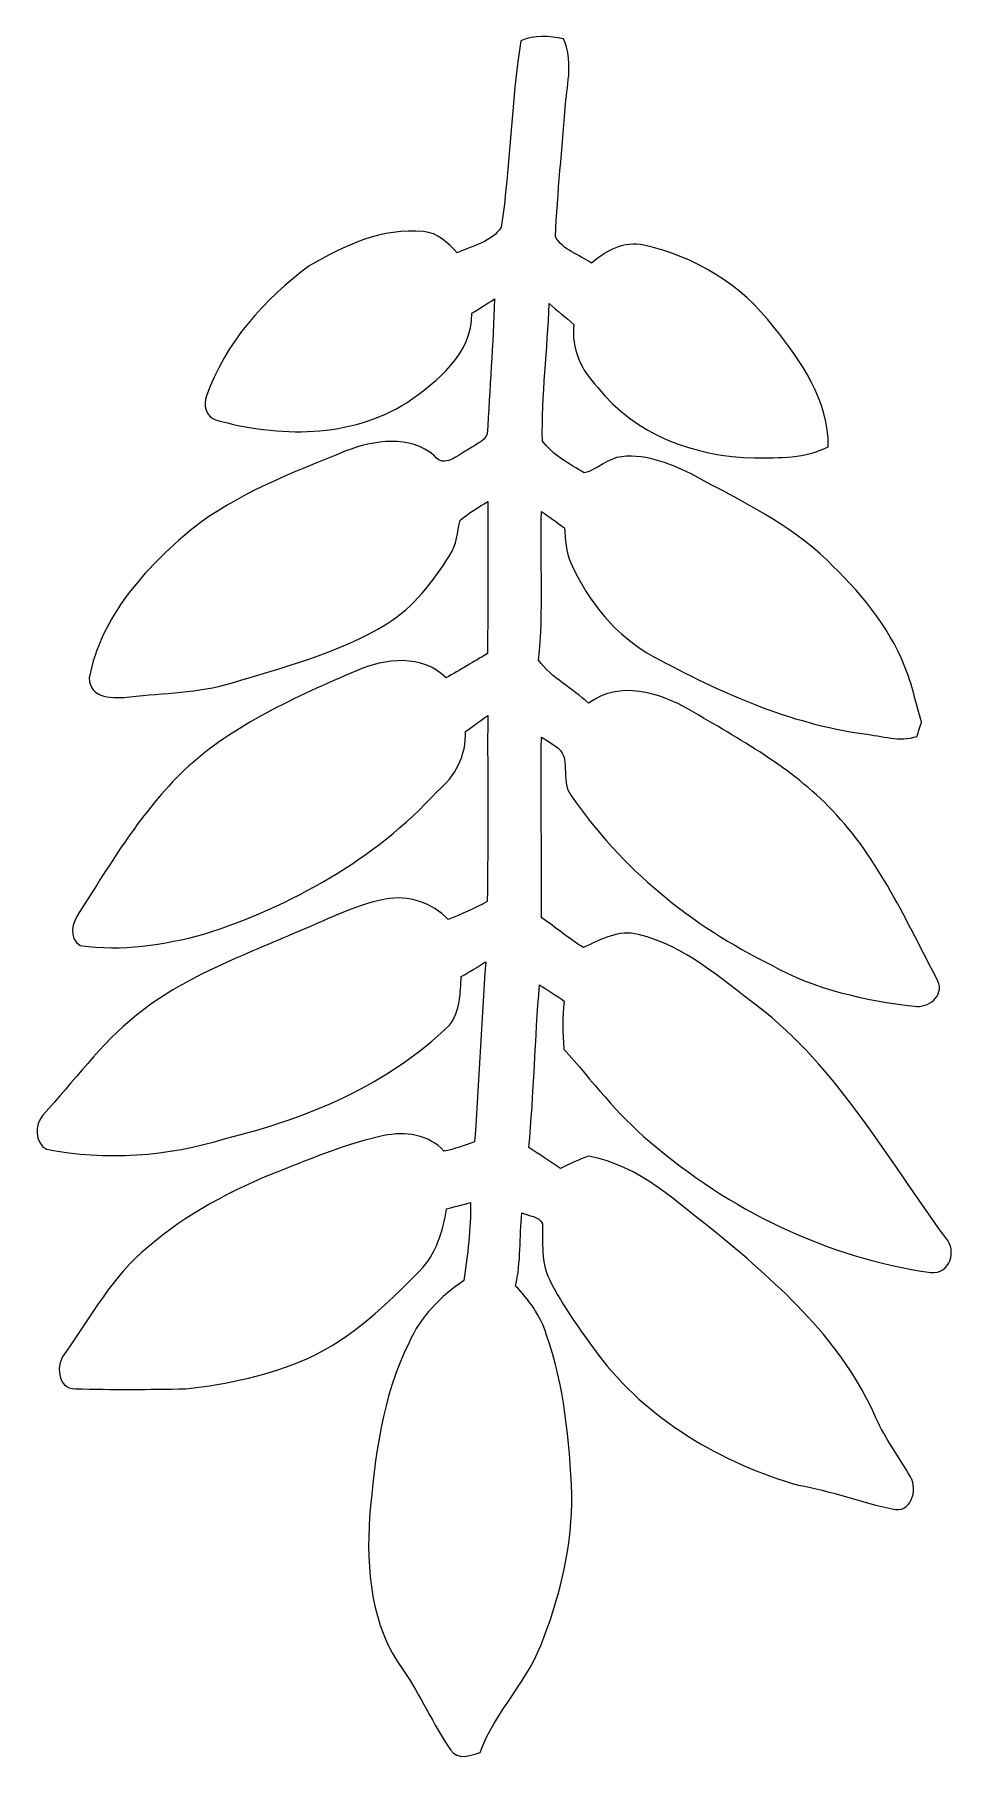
# Model space of a CAD drawing. Header units: centimetres. Extents: x -11.4 to 11.6, y -12.6 to 12.7.
# Drawn here: x -11.34 to -5.44, y -12.28 to -1.25 of the extents above; entities that cross this region are included whole.
import ezdxf

# ---------------------------------------------------------------- set-up
doc = ezdxf.new("R2010")
doc.units = ezdxf.units.CM
doc.header["$MEASUREMENT"] = 0
doc.layers.add('Camada 1', color=7, linetype='Continuous')

msp = doc.modelspace()

# ---------------------------------------------------------------- linework, layer by layer
at = {"layer": 'Camada 1', "color": 156}
msp.add_open_spline([(-8.23066, -1.29575), (-8.14352, -1.25448), (-8.04862, -1.26293), (-7.9569, -1.28305), (-7.9569, -1.28305), (-7.89622, -1.41498), (-7.93009, -1.56104), (-7.94455, -1.69898), (-7.94455, -1.69898), (-7.96607, -1.9812), (-7.99465, -2.26342), (-8.00911, -2.54565), (-8.00911, -2.54565), (-7.96148, -2.63102), (-7.85495, -2.66135), (-7.77733, -2.71426), (-7.77733, -2.71426), (-7.68526, -2.6363), (-7.56813, -2.57033), (-7.44326, -2.60032), (-7.44326, -2.60032), (-7.11941, -2.67158), (-6.81496, -2.85362), (-6.61528, -3.12103), (-6.61528, -3.12103), (-6.43714, -3.33728), (-6.26075, -3.59657), (-6.26533, -3.88725), (-6.26533, -3.88725), (-6.41068, -3.96239), (-6.57789, -3.95817), (-6.73734, -3.95746), (-6.73734, -3.95746), (-7.11376, -3.95357), (-7.50288, -3.81), (-7.73923, -3.5059), (-7.73923, -3.5059), (-7.84506, -3.40042), (-7.90821, -3.25861), (-7.89128, -3.1069), (-7.89128, -3.1069), (-7.94314, -3.06175), (-7.99605, -3.0173), (-8.04897, -2.9732), (-8.04897, -2.9732), (-8.05885, -3.26602), (-8.09766, -3.55811), (-8.09201, -3.85092), (-8.09201, -3.85092), (-8.02604, -3.9377), (-7.91986, -3.99837), (-7.82496, -4.05306), (-7.82496, -4.05306), (-7.73994, -4.03718), (-7.67503, -3.95851), (-7.58437, -3.95076), (-7.58437, -3.95076), (-7.41927, -3.93242), (-7.25874, -4.00156), (-7.11446, -4.07492), (-7.11446, -4.07492), (-6.82201, -4.23298), (-6.51581, -4.38009), (-6.27274, -4.61256), (-6.27274, -4.61256), (-6.06953, -4.80518), (-5.88291, -5.02567), (-5.77708, -5.28778), (-5.77708, -5.28778), (-5.72947, -5.40278), (-5.70583, -5.52591), (-5.66914, -5.64444), (-5.66914, -5.64444), (-5.67619, -5.66773), (-5.69066, -5.71358), (-5.6977, -5.73687), (-5.6977, -5.73687), (-5.80884, -5.77497), (-5.92349, -5.73369), (-6.03496, -5.72099), (-6.03496, -5.72099), (-6.51228, -5.65608), (-6.95924, -5.45677), (-7.3787, -5.22817), (-7.3787, -5.22817), (-7.62141, -5.09975), (-7.7985, -4.8761), (-7.90963, -4.62915), (-7.90963, -4.62915), (-7.94032, -4.55824), (-7.94702, -4.48098), (-7.95125, -4.40513), (-7.95125, -4.40513), (-7.99994, -4.36986), (-8.04862, -4.33458), (-8.09766, -4.30001), (-8.09766, -4.30001), (-8.10824, -4.61644), (-8.08178, -4.93465), (-8.11636, -5.25003), (-8.11636, -5.25003), (-8.0331, -5.36397), (-7.90046, -5.43102), (-7.79673, -5.52555), (-7.79673, -5.52555), (-7.6013, -5.37845), (-7.34447, -5.45677), (-7.15256, -5.56682), (-7.15256, -5.56682), (-6.8326, -5.75522), (-6.49922, -5.93583), (-6.24063, -6.20747), (-6.24063, -6.20747), (-5.94077, -6.52039), (-5.76403, -6.92185), (-5.56401, -7.30003), (-5.56401, -7.30003), (-5.52238, -7.39563), (-5.62645, -7.47394), (-5.71465, -7.46054), (-5.71465, -7.46054), (-6.03074, -7.4228), (-6.34965, -7.35541), (-6.62905, -7.19632), (-6.62905, -7.19632), (-7.13739, -6.94831), (-7.59001, -6.58035), (-7.90963, -6.11187), (-7.90963, -6.11187), (-7.98336, -6.0198), (-7.89798, -5.86246), (-8.00911, -5.79895), (-8.00911, -5.79895), (-8.03839, -5.77885), (-8.06802, -5.76014), (-8.09837, -5.74216), (-8.09837, -5.74216), (-8.10224, -6.12668), (-8.09589, -6.51121), (-8.0973, -6.89575), (-8.0973, -6.89575), (-8.00629, -6.95642), (-7.92374, -7.02944), (-7.82954, -7.08483), (-7.82954, -7.08483), (-7.71806, -7.03686), (-7.60306, -6.9677), (-7.47676, -7.00334), (-7.47676, -7.00334), (-7.18326, -7.07248), (-6.95325, -7.28345), (-6.71759, -7.45912), (-6.71759, -7.45912), (-6.20501, -7.85318), (-5.89173, -8.42963), (-5.5139, -8.94045), (-5.5139, -8.94045), (-5.43913, -9.02158), (-5.48852, -9.17434), (-5.60987, -9.16128), (-5.60987, -9.16128), (-6.27308, -9.06673), (-6.90104, -8.76087), (-7.40657, -8.3245), (-7.40657, -8.3245), (-7.61471, -8.15233), (-7.77592, -7.93467), (-7.95408, -7.7343), (-7.95408, -7.7343), (-7.96501, -7.63198), (-7.96466, -7.52897), (-7.95266, -7.42738), (-7.95266, -7.42738), (-8.00487, -7.3921), (-8.05744, -7.35682), (-8.11035, -7.32367), (-8.11035, -7.32367), (-8.13964, -7.66974), (-8.14563, -8.01758), (-8.1788, -8.36365), (-8.1788, -8.36365), (-8.11071, -8.40634), (-8.04403, -8.45185), (-7.97666, -8.49629), (-7.97666, -8.49629), (-7.91809, -8.46807), (-7.85847, -8.44161), (-7.7978, -8.41762), (-7.7978, -8.41762), (-7.47006, -8.47583), (-7.22736, -8.71889), (-6.97301, -8.91329), (-6.97301, -8.91329), (-6.57401, -9.24312), (-6.16937, -9.60472), (-5.96053, -10.08979), (-5.96053, -10.08979), (-5.90055, -10.22314), (-5.81235, -10.34026), (-5.7397, -10.46656), (-5.7397, -10.46656), (-5.68959, -10.55193), (-5.73687, -10.70468), (-5.85752, -10.67152), (-5.85752, -10.67152), (-6.05825, -10.62813), (-6.25193, -10.55441), (-6.45478, -10.51947), (-6.45478, -10.51947), (-6.95289, -10.3766), (-7.42314, -10.10038), (-7.73782, -9.68199), (-7.73782, -9.68199), (-7.84965, -9.53135), (-7.95937, -9.37718), (-8.04509, -9.21032), (-8.04509, -9.21032), (-8.10401, -9.09849), (-8.08778, -8.97078), (-8.09096, -8.84977), (-8.09096, -8.84977), (-8.11212, -8.79792), (-8.1802, -8.80321), (-8.2229, -8.77958), (-8.2229, -8.77958), (-8.23912, -8.9355), (-8.22748, -9.09425), (-8.26346, -9.24772), (-8.26346, -9.24772), (-8.17774, -9.3352), (-8.10542, -9.4361), (-8.06731, -9.55392), (-8.06731, -9.55392), (-7.94949, -9.88236), (-7.92021, -10.23408), (-7.90363, -10.58016), (-7.90363, -10.58016), (-7.90081, -10.89201), (-7.97136, -11.20245), (-8.08319, -11.49278), (-8.08319, -11.49278), (-8.17174, -11.76231), (-8.39328, -11.95987), (-8.49029, -12.22621), (-8.49029, -12.22621), (-8.5538, -12.24808), (-8.63247, -12.27771), (-8.67903, -12.20964), (-8.67903, -12.20964), (-8.79086, -12.0456), (-8.86988, -11.8611), (-8.98277, -11.6974), (-8.98277, -11.6974), (-9.1888, -11.41976), (-9.21702, -11.05534), (-9.19656, -10.72161), (-9.19656, -10.72161), (-9.16128, -10.34274), (-9.11789, -9.95257), (-8.94397, -9.60861), (-8.94397, -9.60861), (-8.87236, -9.4435), (-8.74006, -9.31192), (-8.59296, -9.21244), (-8.59296, -9.21244), (-8.56932, -9.04733), (-8.55027, -8.88152), (-8.55027, -8.71466), (-8.55027, -8.71466), (-8.58872, -8.72489), (-8.66598, -8.74501), (-8.70443, -8.75488), (-8.70443, -8.75488), (-8.72666, -8.89776), (-8.77111, -9.04309), (-8.87483, -9.14964), (-8.87483, -9.14964), (-9.08614, -9.36412), (-9.30804, -9.58144), (-9.58638, -9.70738), (-9.58638, -9.70738), (-9.83403, -9.81674), (-10.1025, -9.87424), (-10.3706, -9.90423), (-10.3706, -9.90423), (-10.60555, -9.90847), (-10.84121, -9.90952), (-11.07581, -9.90389), (-11.07581, -9.90389), (-11.19505, -9.90811), (-11.20316, -9.7416), (-11.14001, -9.67281), (-11.14001, -9.67281), (-10.97492, -9.44138), (-10.83874, -9.18174), (-10.61437, -9.00041), (-10.61437, -9.00041), (-10.36673, -8.78699), (-10.07427, -8.63247), (-9.77123, -8.51288), (-9.77123, -8.51288), (-9.55286, -8.42751), (-9.3352, -8.33472), (-9.10449, -8.2871), (-9.10449, -8.2871), (-8.97113, -8.25853), (-8.81486, -8.27829), (-8.72101, -8.38658), (-8.72101, -8.38658), (-8.65399, -8.37247), (-8.58943, -8.35025), (-8.52522, -8.3266), (-8.52522, -8.3266), (-8.497, -7.94349), (-8.48254, -7.55931), (-8.45361, -7.1762), (-8.45361, -7.1762), (-8.50477, -7.20901), (-8.55662, -7.24076), (-8.61025, -7.27004), (-8.61025, -7.27004), (-8.61659, -7.37551), (-8.61518, -7.49299), (-8.68503, -7.58048), (-8.68503, -7.58048), (-9.07556, -7.96254), (-9.59485, -8.17703), (-10.11802, -8.30579), (-10.11802, -8.30579), (-10.48702, -8.4201), (-10.88178, -8.44656), (-11.26172, -8.37388), (-11.26172, -8.37388), (-11.33687, -8.33437), (-11.33756, -8.21443), (-11.28395, -8.15693), (-11.28395, -8.15693), (-11.08745, -7.94173), (-10.91635, -7.70078), (-10.68669, -7.5184), (-10.68669, -7.5184), (-10.39106, -7.27709), (-10.02735, -7.14728), (-9.68198, -6.99664), (-9.68198, -6.99664), (-9.48866, -6.91868), (-9.30239, -6.81637), (-9.09567, -6.77721), (-9.09567, -6.77721), (-8.95067, -6.74758), (-8.79404, -6.79944), (-8.69314, -6.90703), (-8.69314, -6.90703), (-8.60813, -6.87351), (-8.52592, -6.83331), (-8.44409, -6.79238), (-8.44409, -6.79238), (-8.43773, -6.39655), (-8.44303, -6.00039), (-8.44126, -5.60422), (-8.44126, -5.60422), (-8.48854, -5.63808), (-8.53581, -5.67195), (-8.58273, -5.70618), (-8.58273, -5.70618), (-8.57814, -5.85752), (-8.64729, -5.99475), (-8.76476, -6.08824), (-8.76476, -6.08824), (-9.16269, -6.52709), (-9.69715, -6.81918), (-10.2556, -7.00122), (-10.2556, -7.00122), (-10.51171, -7.06754), (-10.78124, -7.112), (-11.04477, -7.07284), (-11.04477, -7.07284), (-11.12343, -7.02627), (-11.09698, -6.92326), (-11.05182, -6.86223), (-11.05182, -6.86223), (-10.84932, -6.54437), (-10.65353, -6.21595), (-10.38013, -5.95241), (-10.38013, -5.95241), (-10.06651, -5.65996), (-9.66787, -5.4864), (-9.27981, -5.31741), (-9.27981, -5.31741), (-9.09742, -5.23804), (-8.86036, -5.21088), (-8.70761, -5.36363), (-8.70761, -5.36363), (-8.61871, -5.31283), (-8.53122, -5.26062), (-8.44338, -5.20876), (-8.44338, -5.20876), (-8.43879, -4.88456), (-8.44232, -4.5607), (-8.44126, -4.23686), (-8.44126, -4.23686), (-8.50088, -4.27531), (-8.56368, -4.30988), (-8.61765, -4.35609), (-8.61765, -4.35609), (-8.63706, -4.43123), (-8.63881, -4.51379), (-8.68362, -4.58045), (-8.68362, -4.58045), (-8.79122, -4.74732), (-8.91292, -4.91384), (-9.08614, -5.01755), (-9.08614, -5.01755), (-9.39165, -5.20488), (-9.7423, -5.29342), (-10.08168, -5.39679), (-10.08168, -5.39679), (-10.29088, -5.46135), (-10.51171, -5.45889), (-10.72727, -5.48428), (-10.72727, -5.48428), (-10.82674, -5.49451), (-10.98726, -5.50262), (-10.98796, -5.36327), (-10.98796, -5.36327), (-10.91318, -4.9717), (-10.63131, -4.66372), (-10.33497, -4.41537), (-10.33497, -4.41537), (-10.04252, -4.18499), (-9.68903, -4.05448), (-9.3479, -3.91442), (-9.3479, -3.91442), (-9.1701, -3.84527), (-8.93762, -3.80894), (-8.78204, -3.94582), (-8.78204, -3.94582), (-8.71819, -4.0259), (-8.63847, -3.94229), (-8.5732, -3.90983), (-8.5732, -3.90983), (-8.53122, -3.87631), (-8.46666, -3.85867), (-8.44444, -3.80753), (-8.44444, -3.80753), (-8.4275, -3.51966), (-8.4074, -3.23179), (-8.39716, -2.94357), (-8.39716, -2.94357), (-8.44584, -2.9739), (-8.49418, -3.00426), (-8.54286, -3.03459), (-8.54286, -3.03459), (-8.54145, -3.29564), (-8.76194, -3.46779), (-8.95526, -3.60398), (-8.95526, -3.60398), (-9.31686, -3.83399), (-9.78041, -3.82798), (-10.18081, -3.71581), (-10.18081, -3.71581), (-10.24395, -3.69429), (-10.25948, -3.61984), (-10.23831, -3.56305), (-10.23831, -3.56305), (-10.11978, -3.22262), (-9.86683, -2.94393), (-9.5818, -2.73156), (-9.5818, -2.73156), (-9.36236, -2.60385), (-9.11225, -2.48603), (-8.85224, -2.51319), (-8.85224, -2.51319), (-8.76194, -2.51953), (-8.69597, -2.58762), (-8.63564, -2.64795), (-8.63564, -2.64795), (-8.53863, -2.60526), (-8.4148, -2.57774), (-8.35448, -2.48567), (-8.35448, -2.48567), (-8.29627, -2.09125), (-8.29098, -1.6898), (-8.23066, -1.29575)], degree=3, knots=[0, 0, 0, 0, 0.00819672, 0.00819672, 0.00819672, 0.00819672, 0.01639344, 0.01639344, 0.01639344, 0.01639344, 0.02459016, 0.02459016, 0.02459016, 0.02459016, 0.03278689, 0.03278689, 0.03278689, 0.03278689, 0.04098361, 0.04098361, 0.04098361, 0.04098361, 0.04918033, 0.04918033, 0.04918033, 0.04918033, 0.05737705, 0.05737705, 0.05737705, 0.05737705, 0.06557377, 0.06557377, 0.06557377, 0.06557377, 0.07377049, 0.07377049, 0.07377049, 0.07377049, 0.08196721, 0.08196721, 0.08196721, 0.08196721, 0.09016393, 0.09016393, 0.09016393, 0.09016393, 0.09836066, 0.09836066, 0.09836066, 0.09836066, 0.10655738, 0.10655738, 0.10655738, 0.10655738, 0.1147541, 0.1147541, 0.1147541, 0.1147541, 0.12295082, 0.12295082, 0.12295082, 0.12295082, 0.13114754, 0.13114754, 0.13114754, 0.13114754, 0.13934426, 0.13934426, 0.13934426, 0.13934426, 0.14754098, 0.14754098, 0.14754098, 0.14754098, 0.1557377, 0.1557377, 0.1557377, 0.1557377, 0.16393443, 0.16393443, 0.16393443, 0.16393443, 0.17213115, 0.17213115, 0.17213115, 0.17213115, 0.18032787, 0.18032787, 0.18032787, 0.18032787, 0.18852459, 0.18852459, 0.18852459, 0.18852459, 0.19672131, 0.19672131, 0.19672131, 0.19672131, 0.20491803, 0.20491803, 0.20491803, 0.20491803, 0.21311475, 0.21311475, 0.21311475, 0.21311475, 0.22131148, 0.22131148, 0.22131148, 0.22131148, 0.2295082, 0.2295082, 0.2295082, 0.2295082, 0.23770492, 0.23770492, 0.23770492, 0.23770492, 0.24590164, 0.24590164, 0.24590164, 0.24590164, 0.25409836, 0.25409836, 0.25409836, 0.25409836, 0.26229508, 0.26229508, 0.26229508, 0.26229508, 0.2704918, 0.2704918, 0.2704918, 0.2704918, 0.27868852, 0.27868852, 0.27868852, 0.27868852, 0.28688525, 0.28688525, 0.28688525, 0.28688525, 0.29508197, 0.29508197, 0.29508197, 0.29508197, 0.30327869, 0.30327869, 0.30327869, 0.30327869, 0.31147541, 0.31147541, 0.31147541, 0.31147541, 0.31967213, 0.31967213, 0.31967213, 0.31967213, 0.32786885, 0.32786885, 0.32786885, 0.32786885, 0.33606557, 0.33606557, 0.33606557, 0.33606557, 0.3442623, 0.3442623, 0.3442623, 0.3442623, 0.35245902, 0.35245902, 0.35245902, 0.35245902, 0.36065574, 0.36065574, 0.36065574, 0.36065574, 0.36885246, 0.36885246, 0.36885246, 0.36885246, 0.37704918, 0.37704918, 0.37704918, 0.37704918, 0.3852459, 0.3852459, 0.3852459, 0.3852459, 0.39344262, 0.39344262, 0.39344262, 0.39344262, 0.40163934, 0.40163934, 0.40163934, 0.40163934, 0.40983607, 0.40983607, 0.40983607, 0.40983607, 0.41803279, 0.41803279, 0.41803279, 0.41803279, 0.42622951, 0.42622951, 0.42622951, 0.42622951, 0.43442623, 0.43442623, 0.43442623, 0.43442623, 0.44262295, 0.44262295, 0.44262295, 0.44262295, 0.45081967, 0.45081967, 0.45081967, 0.45081967, 0.45901639, 0.45901639, 0.45901639, 0.45901639, 0.46721311, 0.46721311, 0.46721311, 0.46721311, 0.47540984, 0.47540984, 0.47540984, 0.47540984, 0.48360656, 0.48360656, 0.48360656, 0.48360656, 0.49180328, 0.49180328, 0.49180328, 0.49180328, 0.5, 0.5, 0.5, 0.5, 0.50819672, 0.50819672, 0.50819672, 0.50819672, 0.51639344, 0.51639344, 0.51639344, 0.51639344, 0.52459016, 0.52459016, 0.52459016, 0.52459016, 0.53278689, 0.53278689, 0.53278689, 0.53278689, 0.54098361, 0.54098361, 0.54098361, 0.54098361, 0.54918033, 0.54918033, 0.54918033, 0.54918033, 0.55737705, 0.55737705, 0.55737705, 0.55737705, 0.56557377, 0.56557377, 0.56557377, 0.56557377, 0.57377049, 0.57377049, 0.57377049, 0.57377049, 0.58196721, 0.58196721, 0.58196721, 0.58196721, 0.59016393, 0.59016393, 0.59016393, 0.59016393, 0.59836066, 0.59836066, 0.59836066, 0.59836066, 0.60655738, 0.60655738, 0.60655738, 0.60655738, 0.6147541, 0.6147541, 0.6147541, 0.6147541, 0.62295082, 0.62295082, 0.62295082, 0.62295082, 0.63114754, 0.63114754, 0.63114754, 0.63114754, 0.63934426, 0.63934426, 0.63934426, 0.63934426, 0.64754098, 0.64754098, 0.64754098, 0.64754098, 0.6557377, 0.6557377, 0.6557377, 0.6557377, 0.66393443, 0.66393443, 0.66393443, 0.66393443, 0.67213115, 0.67213115, 0.67213115, 0.67213115, 0.68032787, 0.68032787, 0.68032787, 0.68032787, 0.68852459, 0.68852459, 0.68852459, 0.68852459, 0.69672131, 0.69672131, 0.69672131, 0.69672131, 0.70491803, 0.70491803, 0.70491803, 0.70491803, 0.71311475, 0.71311475, 0.71311475, 0.71311475, 0.72131148, 0.72131148, 0.72131148, 0.72131148, 0.7295082, 0.7295082, 0.7295082, 0.7295082, 0.73770492, 0.73770492, 0.73770492, 0.73770492, 0.74590164, 0.74590164, 0.74590164, 0.74590164, 0.75409836, 0.75409836, 0.75409836, 0.75409836, 0.76229508, 0.76229508, 0.76229508, 0.76229508, 0.7704918, 0.7704918, 0.7704918, 0.7704918, 0.77868852, 0.77868852, 0.77868852, 0.77868852, 0.78688525, 0.78688525, 0.78688525, 0.78688525, 0.79508197, 0.79508197, 0.79508197, 0.79508197, 0.80327869, 0.80327869, 0.80327869, 0.80327869, 0.81147541, 0.81147541, 0.81147541, 0.81147541, 0.81967213, 0.81967213, 0.81967213, 0.81967213, 0.82786885, 0.82786885, 0.82786885, 0.82786885, 0.83606557, 0.83606557, 0.83606557, 0.83606557, 0.8442623, 0.8442623, 0.8442623, 0.8442623, 0.85245902, 0.85245902, 0.85245902, 0.85245902, 0.86065574, 0.86065574, 0.86065574, 0.86065574, 0.86885246, 0.86885246, 0.86885246, 0.86885246, 0.87704918, 0.87704918, 0.87704918, 0.87704918, 0.8852459, 0.8852459, 0.8852459, 0.8852459, 0.89344262, 0.89344262, 0.89344262, 0.89344262, 0.90163934, 0.90163934, 0.90163934, 0.90163934, 0.90983607, 0.90983607, 0.90983607, 0.90983607, 0.91803279, 0.91803279, 0.91803279, 0.91803279, 0.92622951, 0.92622951, 0.92622951, 0.92622951, 0.93442623, 0.93442623, 0.93442623, 0.93442623, 0.94262295, 0.94262295, 0.94262295, 0.94262295, 0.95081967, 0.95081967, 0.95081967, 0.95081967, 0.95901639, 0.95901639, 0.95901639, 0.95901639, 0.96721311, 0.96721311, 0.96721311, 0.96721311, 0.97540984, 0.97540984, 0.97540984, 0.97540984, 0.98360656, 0.98360656, 0.98360656, 0.98360656, 1, 1, 1, 1], dxfattribs=at)

doc.saveas('drawing.dxf')
